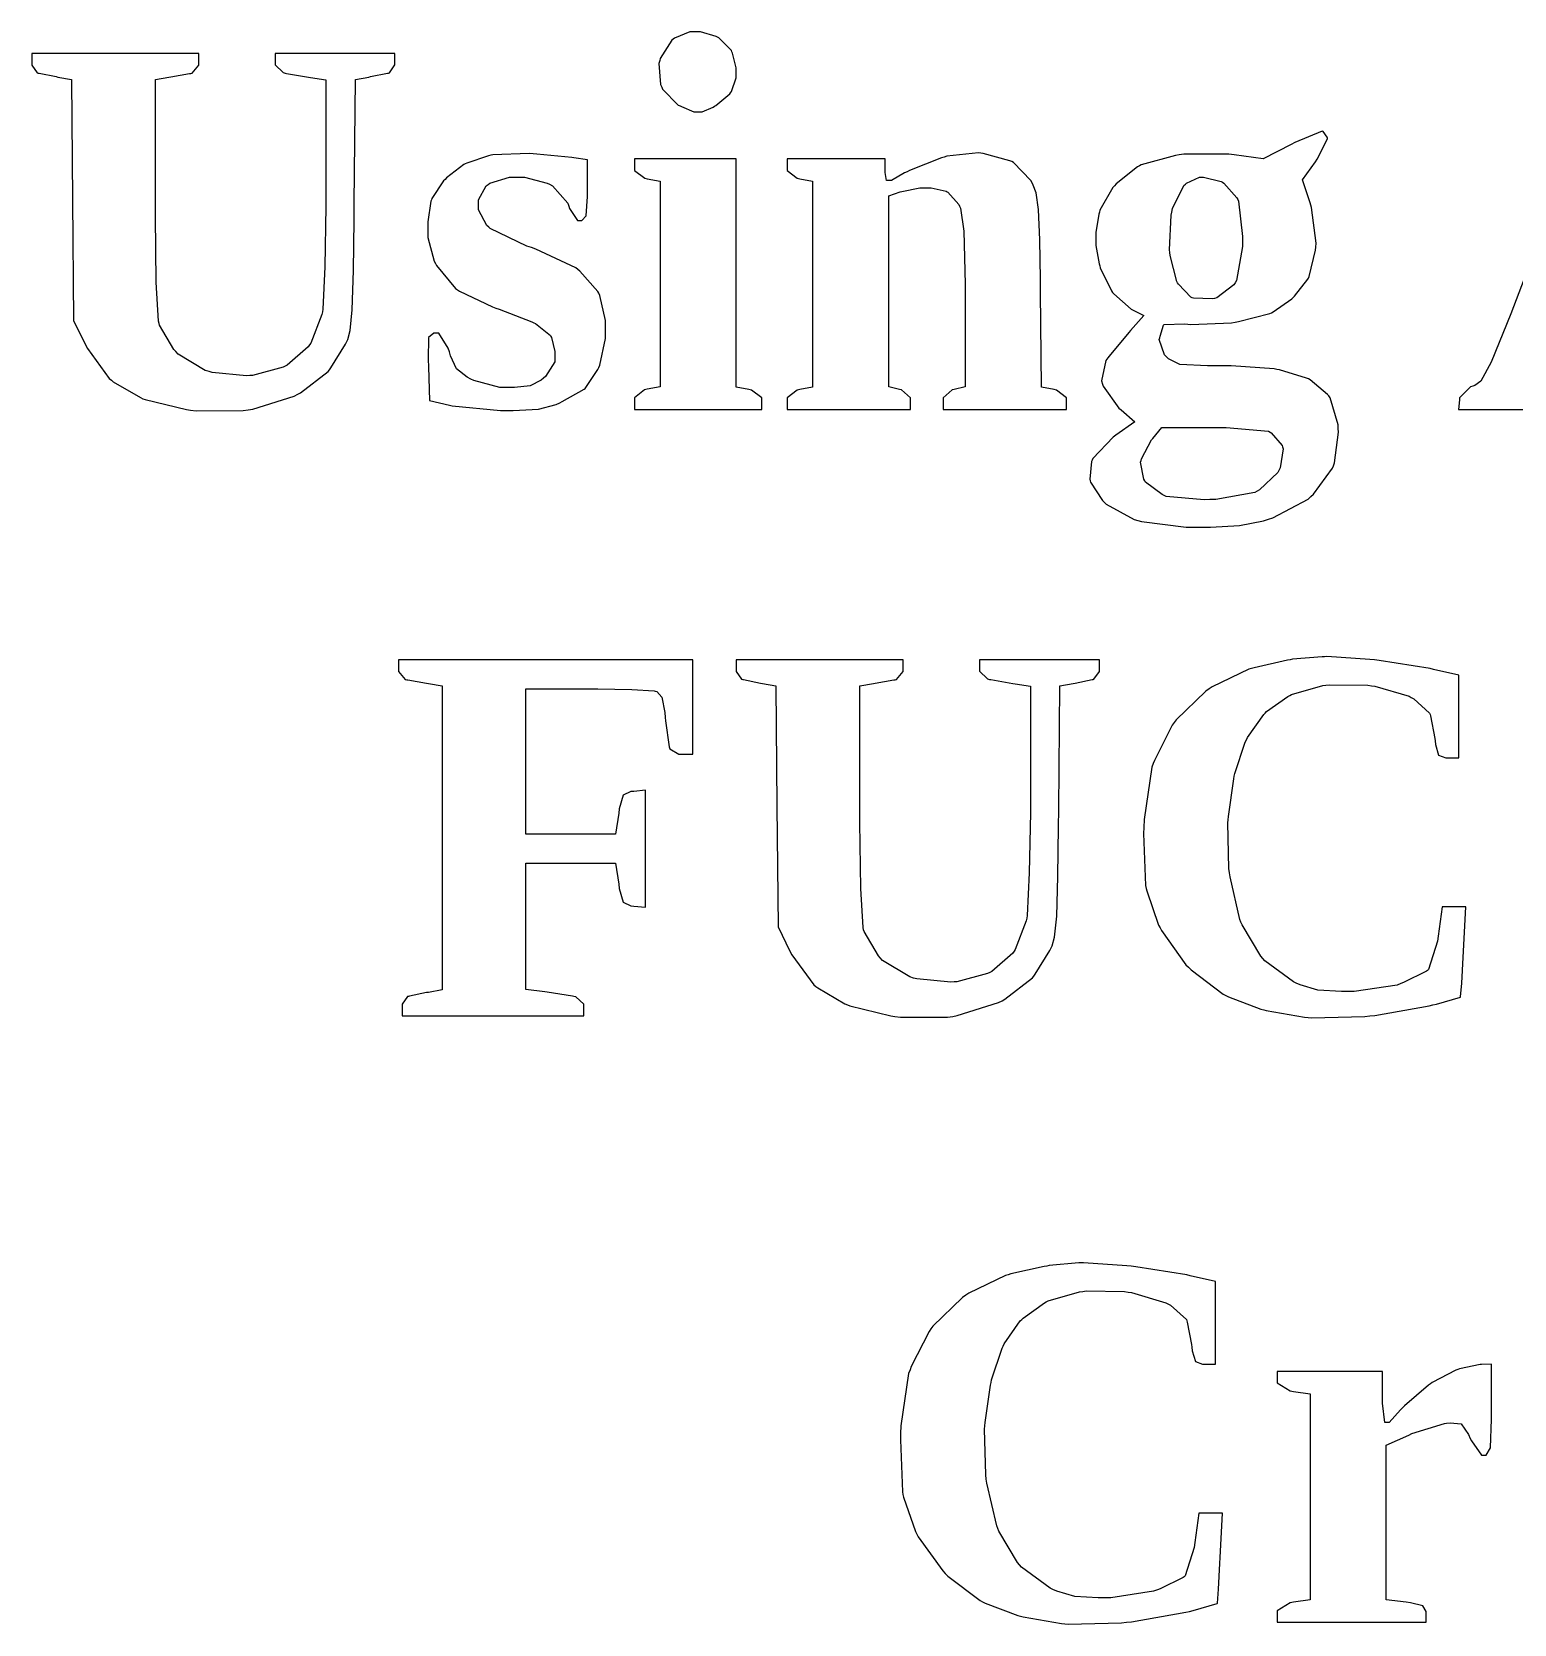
# Model space of a CAD drawing. Extents: x 6.5 to 44.6, y 4.4 to 46.4.
# Drawn here: x 6.48 to 23.76, y 27.83 to 46.4 of the extents above; entities that cross this region are included whole.
import ezdxf

# ---------------------------------------------------------------- set-up
doc = ezdxf.new("R2010")
doc.units = 0
doc.layers.get('0').update_dxf_attribs({"linetype": 'CONTINUOUS'})

msp = doc.modelspace()

# ---------------------------------------------------------------- linework, layer by layer
at = {"color": 0}
for p, q in [((13.9388, 46.2993), (13.8024, 46.0858)), ((13.9554, 46.3102), (13.9388, 46.2993)), ((13.9706, 46.3229), (13.9554, 46.3102)), ((14.147, 46.3973), (13.9706, 46.3229)), ((14.2117, 46.3973), (14.147, 46.3973)), ((14.2723, 46.3973), (14.2117, 46.3973)), ((14.4556, 46.3448), (14.2723, 46.3973)), ((14.4721, 46.3367), (14.4556, 46.3448)), ((14.4873, 46.3282), (14.4721, 46.3367)), ((14.632, 46.1793), (14.4873, 46.3282)), ((7.45105, 46.1437), (6.47679, 46.1437)), ((6.47679, 46.1437), (6.47679, 46.0403)), ((8.42395, 46.1437), (7.45105, 46.1437)), ((8.42395, 46.0375), (8.42395, 46.1437)), ((10.0114, 46.1437), (9.31277, 46.1437)), ((9.31277, 46.1437), (9.31277, 46.0417)), ((10.7101, 46.1437), (10.0114, 46.1437)), ((10.7101, 46.0403), (10.7101, 46.1437)), ((13.7969, 46.0622), (13.7859, 46.0294)), ((13.8024, 46.0858), (13.7969, 46.0622)), ((14.6389, 46.1641), (14.632, 46.1793)), ((14.6458, 46.149), (14.6389, 46.1641)), ((14.6899, 45.9782), (14.6458, 46.149)), ((6.47679, 46.0403), (6.47679, 46.01)), ((6.47679, 46.01), (6.53881, 45.9204)), ((6.53881, 45.9204), (6.55119, 45.9161)), ((6.55119, 45.9161), (6.56086, 45.9147)), ((6.56086, 45.9147), (6.75929, 45.8749)), ((6.75929, 45.8749), (6.78134, 45.8706)), ((6.78134, 45.8706), (6.93843, 45.8431)), ((7.91683, 45.8431), (8.0753, 45.8682)), ((8.0753, 45.8682), (8.09734, 45.872)), ((8.09734, 45.872), (8.31508, 45.9109)), ((8.31508, 45.9109), (8.32887, 45.9123)), ((8.32887, 45.9123), (8.34542, 45.9161)), ((8.34542, 45.9161), (8.42395, 46.0072)), ((8.42395, 46.0072), (8.42395, 46.0375)), ((9.31277, 46.0417), (9.31277, 46.0114)), ((9.31277, 46.0114), (9.4065, 45.9218)), ((9.4065, 45.9218), (9.42993, 45.9161)), ((9.42993, 45.9161), (9.44506, 45.9133)), ((9.44506, 45.9133), (9.70139, 45.8706)), ((9.70139, 45.8706), (9.72619, 45.8668)), ((9.72619, 45.8668), (9.90533, 45.8392)), ((10.2485, 45.8431), (10.4056, 45.8706)), ((10.4056, 45.8706), (10.4262, 45.8749)), ((10.4262, 45.8749), (10.6247, 45.9147)), ((10.6247, 45.9147), (10.6357, 45.9161)), ((10.6357, 45.9161), (10.6467, 45.9204)), ((10.6467, 45.9204), (10.7101, 46.0114)), ((10.7101, 46.0114), (10.7101, 46.0403)), ((13.7859, 46.0294), (13.8066, 45.7839)), ((14.632, 45.6999), (14.6899, 45.8625)), ((14.6899, 45.9161), (14.6899, 45.9782)), ((14.6899, 45.8625), (14.6899, 45.9161)), ((6.93843, 45.8431), (6.95082, 44.4377)), ((7.91683, 44.5012), (7.91683, 45.8431)), ((9.90533, 45.8392), (9.90533, 44.6003)), ((10.2361, 44.395), (10.2485, 45.8431)), ((13.8066, 45.7839), (13.8217, 45.7521)), ((13.8217, 45.7521), (13.8314, 45.7302)), ((13.8314, 45.7302), (14.0133, 45.5443)), ((14.4529, 45.5387), (14.6141, 45.6738)), ((14.6141, 45.6738), (14.6237, 45.6861)), ((14.6237, 45.6861), (14.632, 45.6999)), ((14.0133, 45.5443), (14.034, 45.533)), ((14.034, 45.533), (14.0518, 45.5249)), ((14.0518, 45.5249), (14.1952, 45.4656)), ((14.2916, 45.4656), (14.4184, 45.5207)), ((14.4184, 45.5207), (14.4363, 45.5291)), ((14.4363, 45.5291), (14.4529, 45.5387)), ((14.1952, 45.4656), (14.2434, 45.4656)), ((14.2434, 45.4656), (14.2916, 45.4656)), ((21.5194, 45.2395), (21.2025, 45.1058)), ((21.4629, 44.9118), (21.5828, 45.1513)), ((21.5263, 45.2367), (21.5194, 45.2395)), ((21.5319, 45.2356), (21.5263, 45.2367)), ((21.5787, 45.1693), (21.5319, 45.2356)), ((21.5815, 45.1598), (21.5787, 45.1693)), ((21.5828, 45.1513), (21.5815, 45.1598)), ((11.8015, 44.9531), (11.5466, 44.8677)), ((11.8263, 44.9584), (11.8015, 44.9531)), ((11.8497, 44.964), (11.8263, 44.9584)), ((12.2756, 44.9778), (11.8497, 44.964)), ((12.3197, 44.9749), (12.2756, 44.9778)), ((12.3624, 44.9721), (12.3197, 44.9749)), ((12.773, 44.9322), (12.3624, 44.9721)), ((12.7951, 44.928), (12.773, 44.9322)), ((17.1138, 44.9365), (17.0822, 44.928)), ((17.1442, 44.946), (17.1138, 44.9365)), ((17.5135, 44.9848), (17.1442, 44.946)), ((17.5424, 44.982), (17.5135, 44.9848)), ((17.57, 44.9792), (17.5424, 44.982)), ((17.88, 44.8952), (17.57, 44.9792)), ((19.8107, 44.9573), (19.411, 44.8455)), ((19.852, 44.9626), (19.8107, 44.9573)), ((19.9058, 44.9711), (19.852, 44.9626)), ((20.4322, 44.9711), (19.9058, 44.9711)), ((20.4942, 44.9626), (20.4322, 44.9711)), ((20.8318, 44.9157), (20.4942, 44.9626)), ((21.1584, 45.0825), (20.8318, 44.9157)), ((21.2025, 45.1058), (21.1584, 45.0825)), ((11.5121, 44.8497), (11.3096, 44.6938)), ((11.53, 44.8578), (11.5121, 44.8497)), ((11.5466, 44.8677), (11.53, 44.8578)), ((12.9536, 44.9033), (12.7951, 44.928)), ((12.9536, 44.5491), (12.9536, 44.9033)), ((14.0973, 44.9157), (13.5048, 44.9157)), ((13.5048, 44.9157), (13.5048, 44.8137)), ((13.5048, 44.8137), (13.5048, 44.782)), ((13.5048, 44.782), (13.6219, 44.6899)), ((14.6899, 44.9157), (14.0973, 44.9157)), ((14.6899, 43.5846), (14.6899, 44.9157)), ((15.8543, 44.9157), (15.2824, 44.9157)), ((15.2824, 44.9157), (15.2824, 44.8137)), ((15.2824, 44.8137), (15.2824, 44.782)), ((15.2824, 44.782), (15.3996, 44.6899)), ((16.4248, 44.9157), (15.8543, 44.9157)), ((16.4248, 44.789), (16.4248, 44.9157)), ((16.4248, 44.7573), (16.4248, 44.789)), ((16.4414, 44.6624), (16.4248, 44.7573)), ((16.6522, 44.753), (16.4992, 44.6624)), ((16.6812, 44.7668), (16.6522, 44.753)), ((16.7101, 44.782), (16.6812, 44.7668)), ((17.0822, 44.928), (16.7101, 44.782)), ((17.9007, 44.8839), (17.88, 44.8952)), ((17.9214, 44.873), (17.9007, 44.8839)), ((18.124, 44.6634), (17.9214, 44.873)), ((19.3683, 44.8222), (19.1189, 44.6236)), ((19.3904, 44.8331), (19.3683, 44.8222)), ((19.411, 44.8455), (19.3904, 44.8331)), ((21.2893, 44.6705), (21.4423, 44.8814)), ((21.4423, 44.8814), (21.4629, 44.9118)), ((9.90533, 44.6003), (9.90533, 44.366)), ((11.2779, 44.6596), (11.1414, 44.4542)), ((11.2944, 44.6761), (11.2779, 44.6596)), ((11.3096, 44.6938), (11.2944, 44.6761)), ((11.6844, 44.4391), (11.7753, 44.6017)), ((11.7753, 44.6017), (11.796, 44.6169)), ((11.796, 44.6169), (11.8153, 44.6334)), ((11.8153, 44.6334), (12.0454, 44.7036)), ((12.0454, 44.7036), (12.1226, 44.7036)), ((12.1226, 44.7036), (12.2191, 44.7036)), ((12.2191, 44.7036), (12.485, 44.632)), ((12.485, 44.632), (12.5112, 44.6193)), ((12.5112, 44.6193), (12.5457, 44.6031)), ((12.5457, 44.6031), (12.7276, 44.4003)), ((13.6219, 44.6899), (13.6522, 44.6842)), ((13.6522, 44.6842), (13.8011, 44.6581)), ((13.8011, 44.6581), (13.8011, 43.458)), ((15.3996, 44.6899), (15.4299, 44.6842)), ((15.4299, 44.6842), (15.5787, 44.6581)), ((15.5787, 44.6581), (15.5787, 43.4552)), ((16.4483, 44.6624), (16.4414, 44.6624)), ((16.4992, 44.6624), (16.4483, 44.6624)), ((16.6192, 44.5368), (16.8286, 44.5766)), ((16.8286, 44.5766), (16.8989, 44.5766)), ((16.8989, 44.5766), (16.9609, 44.5766)), ((16.9609, 44.5766), (17.1359, 44.5396)), ((18.1378, 44.6387), (18.124, 44.6634)), ((18.1515, 44.6112), (18.1378, 44.6387)), ((18.1846, 44.5188), (18.1515, 44.6112)), ((19.0817, 44.5823), (18.9301, 44.3163)), ((19.101, 44.6031), (19.0817, 44.5823)), ((19.1189, 44.6236), (19.101, 44.6031)), ((19.7762, 44.3357), (19.9071, 44.6056)), ((19.9071, 44.6056), (19.9264, 44.6193)), ((19.9264, 44.6193), (19.9402, 44.632)), ((19.9402, 44.632), (20.089, 44.7036)), ((20.089, 44.7036), (20.1386, 44.7036)), ((20.1386, 44.7036), (20.1386, 44.7036)), ((20.1386, 44.7036), (20.3412, 44.6511)), ((20.3412, 44.6511), (20.3577, 44.643)), ((20.3577, 44.643), (20.3729, 44.6345)), ((20.3729, 44.6345), (20.5273, 44.4609)), ((21.3803, 44.4017), (21.2893, 44.6705)), ((6.95082, 44.4377), (6.96323, 43.0318)), ((7.91683, 44.2461), (7.91683, 44.5012)), ((10.2347, 44.2006), (10.2361, 44.395)), ((11.129, 44.4225), (11.0918, 44.1826)), ((11.1359, 44.4377), (11.129, 44.4225)), ((11.1414, 44.4542), (11.1359, 44.4377)), ((11.6844, 44.3798), (11.6844, 44.4391)), ((11.6844, 44.3205), (11.6844, 44.3798)), ((12.7276, 44.4003), (12.7386, 44.366)), ((12.9398, 44.2528), (12.9536, 44.4761)), ((12.9536, 44.4761), (12.9536, 44.5491)), ((16.4676, 44.4846), (16.6012, 44.5301)), ((16.4676, 43.3709), (16.4676, 44.4846)), ((16.6012, 44.5301), (16.6192, 44.5368)), ((17.1359, 44.5396), (17.1469, 44.5326)), ((17.1469, 44.5326), (17.1579, 44.5273)), ((17.1579, 44.5273), (17.2834, 44.384)), ((17.2834, 44.384), (17.293, 44.366)), ((18.2122, 44.3272), (18.1846, 44.5188)), ((20.5273, 44.4609), (20.5355, 44.4419)), ((20.5355, 44.4419), (20.5438, 44.4211)), ((20.5438, 44.4211), (20.5934, 44.0104)), ((21.3968, 44.3509), (21.3803, 44.4017)), ((7.92787, 43.4799), (7.91683, 44.2461)), ((9.90533, 44.366), (9.89295, 43.6591)), ((10.2264, 43.6164), (10.2347, 44.2006)), ((11.7822, 44.1385), (11.6844, 44.3205)), ((12.7386, 44.366), (12.7468, 44.3357)), ((12.7468, 44.3357), (12.8392, 44.1964)), ((12.8392, 44.1964), (12.8709, 44.1964)), ((12.8709, 44.1964), (12.8874, 44.1964)), ((12.8874, 44.1964), (12.9398, 44.2528)), ((17.293, 44.366), (17.3054, 44.341)), ((17.3054, 44.341), (17.3426, 44.0725)), ((18.2273, 43.972), (18.2122, 44.3272)), ((18.9177, 44.2708), (18.8805, 44.0559)), ((18.9246, 44.293), (18.9177, 44.2708)), ((18.9301, 44.3163), (18.9246, 44.293)), ((19.7404, 43.8559), (19.7611, 44.2599)), ((19.7611, 44.2599), (19.768, 44.293)), ((19.768, 44.293), (19.7762, 44.3357)), ((21.4505, 43.9346), (21.3968, 44.3509)), ((11.0918, 44.1826), (11.0918, 44.1015)), ((11.0918, 44.1015), (11.0918, 44.0009)), ((11.8043, 44.118), (11.7822, 44.1385)), ((11.8208, 44.1029), (11.8043, 44.118)), ((12.2466, 43.899), (11.8208, 44.1029)), ((17.3426, 44.0725), (17.3564, 43.4566)), ((18.8805, 44.0559), (18.8805, 43.9843)), ((20.5934, 44.0104), (20.5934, 43.9593)), ((11.0918, 44.0009), (11.1676, 43.725)), ((12.3004, 43.881), (12.2466, 43.899)), ((12.3513, 43.8644), (12.3004, 43.881)), ((12.8185, 43.6439), (12.3513, 43.8644)), ((18.2356, 43.5144), (18.2273, 43.972)), ((18.8805, 43.9843), (18.8805, 43.9057)), ((18.8805, 43.9057), (18.9205, 43.6908)), ((19.7445, 43.8231), (19.7404, 43.8559)), ((19.7473, 43.7914), (19.7445, 43.8231)), ((20.592, 43.8947), (20.5218, 43.4993)), ((20.5934, 43.9593), (20.592, 43.8947)), ((21.3692, 43.5434), (21.4423, 43.8535)), ((21.4423, 43.8535), (21.4464, 43.8863)), ((21.4464, 43.8863), (21.4505, 43.9346)), ((24.0302, 43.9251), (23.7188, 43.1105)), ((9.89295, 43.6591), (9.86952, 43.1655)), ((11.1676, 43.725), (11.1828, 43.6961)), ((11.1828, 43.6961), (11.1952, 43.6714)), ((11.1952, 43.6714), (11.4157, 43.4054)), ((12.8419, 43.6259), (12.8185, 43.6439)), ((18.9205, 43.6908), (18.9273, 43.6672)), ((18.9273, 43.6672), (18.9329, 43.6439)), ((18.9329, 43.6439), (19.0624, 43.3793)), ((19.8258, 43.488), (19.7473, 43.7914)), ((7.95405, 43.0223), (7.92787, 43.4799)), ((10.2126, 43.1574), (10.2264, 43.6164)), ((12.864, 43.6079), (12.8419, 43.6259)), ((13.0762, 43.3698), (12.864, 43.6079)), ((13.8011, 43.458), (13.8011, 42.2575)), ((14.6899, 42.2533), (14.6899, 43.5846)), ((15.5787, 43.4552), (15.5787, 42.2533)), ((17.3564, 43.4566), (17.3564, 43.2499)), ((18.237, 43.3613), (18.2356, 43.5144)), ((19.8355, 43.4703), (19.8258, 43.488)), ((19.8438, 43.4538), (19.8355, 43.4703)), ((19.9898, 43.3049), (19.8438, 43.4538)), ((20.4914, 43.4467), (20.293, 43.2964)), ((20.5066, 43.4717), (20.4914, 43.4467)), ((20.5218, 43.4993), (20.5066, 43.4717)), ((21.1983, 43.3172), (21.3527, 43.5116)), ((21.3527, 43.5116), (21.361, 43.5268)), ((21.361, 43.5268), (21.3692, 43.5434)), ((11.4157, 43.4054), (11.4391, 43.3888)), ((11.4391, 43.3888), (11.4612, 43.3723)), ((11.4612, 43.3723), (11.847, 43.1892)), ((13.0872, 43.349), (13.0762, 43.3698)), ((13.0996, 43.3243), (13.0872, 43.349)), ((13.1658, 43.0318), (13.0996, 43.3243)), ((16.4676, 42.2575), (16.4676, 43.3709)), ((18.2494, 42.2533), (18.237, 43.3613)), ((19.0624, 43.3793), (19.0776, 43.3599)), ((19.0776, 43.3599), (19.0913, 43.3419)), ((19.0913, 43.3419), (19.2925, 43.1655)), ((20.005, 43.2978), (19.9898, 43.3049)), ((20.0215, 43.2911), (20.005, 43.2978)), ((20.2379, 43.2841), (20.0215, 43.2911)), ((20.2654, 43.2897), (20.2379, 43.2841)), ((20.293, 43.2964), (20.2654, 43.2897)), ((20.9476, 43.1327), (21.1653, 43.2855)), ((21.1653, 43.2855), (21.1818, 43.3006)), ((21.1818, 43.3006), (21.1983, 43.3172)), ((9.85711, 43.1024), (9.72894, 42.7687)), ((9.86398, 43.1341), (9.85711, 43.1024)), ((9.86952, 43.1655), (9.86398, 43.1341)), ((10.1865, 42.9137), (10.2126, 43.1574)), ((11.847, 43.1892), (11.887, 43.1754)), ((11.887, 43.1754), (11.9255, 43.1631)), ((11.9255, 43.1631), (12.3059, 43.0156)), ((17.3564, 43.2499), (17.3564, 42.2575)), ((19.44, 43.0911), (19.287, 42.9137)), ((19.2925, 43.1655), (19.3105, 43.156)), ((19.3105, 43.156), (19.44, 43.0911)), ((20.5466, 43.0181), (20.9117, 43.1147)), ((20.9117, 43.1147), (20.9296, 43.1228)), ((20.9296, 43.1228), (20.9476, 43.1327)), ((23.7188, 43.1105), (23.4914, 42.5457)), ((6.96323, 43.0318), (7.10378, 42.7482)), ((7.96092, 42.9976), (7.95405, 43.0223)), ((7.96643, 42.9754), (7.96092, 42.9976)), ((8.13319, 42.6932), (7.96643, 42.9754)), ((10.1589, 42.8103), (10.1865, 42.9137)), ((12.3059, 43.0156), (12.3279, 43.0043)), ((12.3279, 43.0043), (12.3486, 42.9948)), ((12.3486, 42.9948), (12.5222, 42.8554)), ((13.1658, 42.926), (13.1658, 43.0318)), ((13.1658, 42.8226), (13.1658, 42.926)), ((19.265, 42.89), (19.0376, 42.6145)), ((19.287, 42.9137), (19.265, 42.89)), ((19.6301, 42.8473), (19.6715, 42.9768)), ((19.6715, 42.9768), (19.6742, 42.981)), ((19.6742, 42.981), (19.677, 42.9867)), ((19.677, 42.9867), (19.9168, 42.9934)), ((19.9168, 42.9934), (19.954, 42.9891)), ((19.954, 42.9891), (19.9898, 42.9867)), ((19.9898, 42.9867), (20.4652, 43.0057)), ((20.4652, 43.0057), (20.5066, 43.0114)), ((20.5066, 43.0114), (20.5466, 43.0181)), ((7.10378, 42.7482), (7.12445, 42.7055)), ((7.12445, 42.7055), (7.37941, 42.3566)), ((9.70001, 42.7246), (9.45473, 42.5111)), ((9.71518, 42.7468), (9.70001, 42.7246)), ((9.72894, 42.7687), (9.71518, 42.7468)), ((9.96322, 42.478), (10.1341, 42.7549)), ((10.1341, 42.7549), (10.1451, 42.7785)), ((10.1451, 42.7785), (10.1589, 42.8103)), ((11.1015, 42.8322), (11.0973, 42.5771)), ((11.1635, 42.8833), (11.1015, 42.8322)), ((11.1841, 42.8833), (11.1635, 42.8833)), ((11.22, 42.8833), (11.1841, 42.8833)), ((11.3316, 42.7108), (11.22, 42.8833)), ((11.3454, 42.6653), (11.3316, 42.7108)), ((12.5222, 42.8554), (12.5291, 42.8431)), ((12.5291, 42.8431), (12.5347, 42.8322)), ((12.5347, 42.8322), (12.5732, 42.6695)), ((13.0996, 42.5097), (13.1658, 42.8226)), ((19.6219, 42.8089), (19.6274, 42.8308)), ((19.6839, 42.6297), (19.6219, 42.8089)), ((19.6274, 42.8308), (19.6301, 42.8473)), ((8.15523, 42.6695), (8.13319, 42.6932)), ((8.18279, 42.6392), (8.15523, 42.6695)), ((8.49835, 42.4476), (8.18279, 42.6392)), ((11.0973, 42.5771), (11.1001, 42.4917)), ((11.3592, 42.6187), (11.3454, 42.6653)), ((11.4294, 42.4684), (11.3592, 42.6187)), ((12.5732, 42.551), (12.4657, 42.3803)), ((12.5732, 42.6695), (12.5732, 42.6145)), ((12.5732, 42.6145), (12.5732, 42.551)), ((18.9963, 42.5633), (18.948, 42.3291)), ((19.0224, 42.5951), (18.9963, 42.5633)), ((19.0376, 42.6145), (19.0224, 42.5951)), ((19.7046, 42.6089), (19.6839, 42.6297)), ((19.728, 42.5842), (19.7046, 42.6089)), ((19.8617, 42.5192), (19.728, 42.5842)), ((20.1827, 42.5027), (19.8617, 42.5192)), ((23.4914, 42.5457), (23.3702, 42.3238)), ((7.37941, 42.3566), (7.40421, 42.3362)), ((7.40421, 42.3362), (7.42625, 42.3182)), ((8.54244, 42.4353), (8.49835, 42.4476)), ((8.57966, 42.4244), (8.54244, 42.4353)), ((8.97791, 42.3855), (8.57966, 42.4244)), ((9.01651, 42.3884), (8.97791, 42.3855)), ((9.04956, 42.3912), (9.01651, 42.3884)), ((9.4065, 42.4864), (9.04956, 42.3912)), ((9.4313, 42.4988), (9.4065, 42.4864)), ((9.45473, 42.5111), (9.4313, 42.4988)), ((9.60907, 42.1887), (9.93013, 42.4353)), ((9.93013, 42.4353), (9.94668, 42.4561)), ((9.94668, 42.4561), (9.96322, 42.478)), ((11.1001, 42.4917), (11.1125, 42.1005)), ((11.5535, 42.3704), (11.4294, 42.4684)), ((11.5948, 42.3485), (11.5535, 42.3704)), ((11.6292, 42.3305), (11.5948, 42.3485)), ((12.4134, 42.3362), (12.2852, 42.2698)), ((12.4423, 42.358), (12.4134, 42.3362)), ((12.4657, 42.3803), (12.4423, 42.358)), ((12.937, 42.2508), (13.0762, 42.4586)), ((13.0762, 42.4586), (13.0872, 42.4822)), ((13.0872, 42.4822), (13.0996, 42.5097)), ((20.2902, 42.5027), (20.1827, 42.5027)), ((20.4584, 42.5027), (20.2902, 42.5027)), ((20.9627, 42.467), (20.4584, 42.5027)), ((20.993, 42.46), (20.9627, 42.467)), ((21.0234, 42.4547), (20.993, 42.46)), ((21.3389, 42.3594), (21.0234, 42.4547)), ((21.3596, 42.3499), (21.3389, 42.3594)), ((21.3789, 42.3414), (21.3596, 42.3499)), ((21.5842, 42.1693), (21.3789, 42.3414)), ((7.42625, 42.3182), (7.74319, 42.1323)), ((9.05235, 41.9971), (9.53463, 42.1499)), ((9.53463, 42.1499), (9.57598, 42.1707)), ((9.57598, 42.1707), (9.60907, 42.1887)), ((11.9324, 42.2494), (11.6292, 42.3305)), ((12.0454, 42.2494), (11.9324, 42.2494)), ((12.1047, 42.2494), (12.0454, 42.2494)), ((12.2852, 42.2698), (12.1047, 42.2494)), ((12.6614, 42.0867), (12.915, 42.23)), ((12.915, 42.23), (12.926, 42.2395)), ((12.926, 42.2395), (12.937, 42.2508)), ((13.6205, 42.2243), (13.5048, 42.1294)), ((13.6522, 42.23), (13.6205, 42.2243)), ((13.8011, 42.2575), (13.6522, 42.23)), ((14.8373, 42.2257), (14.6899, 42.2533)), ((14.8663, 42.2204), (14.8373, 42.2257)), ((14.9862, 42.1294), (14.8663, 42.2204)), ((15.3996, 42.2204), (15.2824, 42.128)), ((15.4299, 42.2257), (15.3996, 42.2204)), ((15.5787, 42.2533), (15.4299, 42.2257)), ((16.5943, 42.2271), (16.4676, 42.2575)), ((16.6178, 42.2219), (16.5943, 42.2271)), ((16.7211, 42.1294), (16.6178, 42.2219)), ((17.2048, 42.2219), (17.1028, 42.128)), ((17.2296, 42.2271), (17.2048, 42.2219)), ((17.3564, 42.2575), (17.2296, 42.2271)), ((18.3954, 42.2257), (18.2494, 42.2533)), ((18.4244, 42.2204), (18.3954, 42.2257)), ((18.5415, 42.1294), (18.4244, 42.2204)), ((18.948, 42.3291), (18.9604, 42.2906)), ((18.9604, 42.2906), (18.9673, 42.266)), ((18.9673, 42.266), (19.1492, 42.0109)), ((21.598, 42.1513), (21.5842, 42.1693)), ((21.6131, 42.1294), (21.598, 42.1513)), ((23.2503, 42.2575), (23.1235, 42.128)), ((23.2765, 42.266), (23.2503, 42.2575)), ((23.3013, 42.2741), (23.2765, 42.266)), ((23.3702, 42.3238), (23.3013, 42.2741)), ((7.74319, 42.1323), (7.77215, 42.1199)), ((7.77215, 42.1199), (7.7997, 42.1086)), ((7.7997, 42.1086), (8.27927, 41.9929)), ((8.27927, 41.9929), (8.3275, 41.9862)), ((8.3275, 41.9862), (8.39089, 41.9777)), ((8.39089, 41.9777), (8.93932, 41.9806)), ((8.93932, 41.9806), (8.99996, 41.9887)), ((8.99996, 41.9887), (9.05235, 41.9971)), ((11.1125, 42.1005), (11.3454, 42.0441)), ((11.3454, 42.0441), (11.3771, 42.037)), ((11.3771, 42.037), (11.9421, 41.9834)), ((11.9421, 41.9834), (12.0013, 41.982)), ((12.0013, 41.982), (12.0895, 41.982)), ((12.0895, 41.982), (12.3844, 41.9971)), ((12.3844, 41.9971), (12.5898, 42.0536)), ((12.5898, 42.0536), (12.6339, 42.073)), ((12.6339, 42.073), (12.6614, 42.0867)), ((13.5048, 42.1294), (13.5048, 42.0977)), ((13.5048, 42.0977), (13.5048, 41.9943)), ((13.5048, 41.9943), (14.2448, 41.9943)), ((14.2448, 41.9943), (14.9862, 41.9943)), ((14.9862, 42.0963), (14.9862, 42.1294)), ((14.9862, 41.9943), (14.9862, 42.0963)), ((15.2824, 42.128), (15.2824, 42.0963)), ((15.2824, 42.0963), (15.2824, 41.9943)), ((15.2824, 41.9943), (16.0018, 41.9943)), ((16.0018, 41.9943), (16.7211, 41.9943)), ((16.7211, 42.0963), (16.7211, 42.1294)), ((16.7211, 41.9943), (16.7211, 42.0963)), ((17.1028, 42.128), (17.1028, 42.0963)), ((17.1028, 42.0963), (17.1028, 41.9943)), ((17.1028, 41.9943), (17.8222, 41.9943)), ((17.8222, 41.9943), (18.5415, 41.9943)), ((18.5415, 42.0963), (18.5415, 42.1294)), ((18.5415, 41.9943), (18.5415, 42.0963)), ((19.1492, 42.0109), (19.1754, 41.9887)), ((19.1754, 41.9887), (19.338, 41.8511)), ((21.7055, 41.8137), (21.6131, 42.1294)), ((23.1221, 42.1072), (23.1097, 41.9943)), ((23.1097, 41.9943), (23.7257, 41.9943)), ((23.1235, 42.128), (23.1221, 42.1072)), ((23.7257, 41.9943), (24.3417, 41.9943)), ((19.338, 41.8511), (19.1161, 41.6927)), ((19.5447, 41.6553), (19.6508, 41.7834)), ((19.6508, 41.7834), (20.2296, 41.7834)), ((20.2296, 41.7834), (20.4005, 41.7834)), ((20.4005, 41.7834), (20.8952, 41.7393)), ((21.7083, 41.7724), (21.7055, 41.8137)), ((19.0845, 41.6705), (18.8474, 41.4225)), ((19.1161, 41.6927), (19.0845, 41.6705)), ((19.4138, 41.4182), (19.5296, 41.6387)), ((19.5296, 41.6387), (19.5447, 41.6553)), ((20.8952, 41.7393), (20.9131, 41.7297)), ((20.9131, 41.7297), (20.9269, 41.723)), ((20.9269, 41.723), (21.0537, 41.5756)), ((21.6655, 41.3702), (21.711, 41.7311)), ((21.711, 41.7311), (21.7083, 41.7724)), ((18.8406, 41.4045), (18.8323, 41.3865)), ((18.8474, 41.4225), (18.8406, 41.4045)), ((19.4097, 41.4002), (19.4138, 41.4182)), ((21.0661, 41.5353), (21.0316, 41.3149)), ((21.0537, 41.5756), (21.0592, 41.559)), ((21.0592, 41.559), (21.0661, 41.5353)), ((18.8323, 41.3865), (18.8116, 41.1798)), ((19.4042, 41.3784), (19.4097, 41.4002)), ((19.44, 41.1826), (19.4042, 41.3784)), ((21.0027, 41.2598), (20.7905, 41.0559)), ((21.0165, 41.2831), (21.0027, 41.2598)), ((21.0316, 41.3149), (21.0165, 41.2831)), ((21.4175, 41.0048), (21.6421, 41.3082)), ((21.6421, 41.3082), (21.6531, 41.3371)), ((21.6531, 41.3371), (21.6655, 41.3702)), ((18.8116, 41.1798), (18.8157, 41.1635)), ((18.8157, 41.1635), (18.8185, 41.1484)), ((18.8185, 41.1484), (18.9604, 40.9317)), ((19.4524, 41.1635), (19.44, 41.1826)), ((19.462, 41.1484), (19.4524, 41.1635)), ((19.6549, 41.0009), (19.462, 41.1484)), ((20.7643, 41.0422), (20.7339, 41.027)), ((20.7905, 41.0559), (20.7643, 41.0422)), ((18.9604, 40.9317), (18.9797, 40.9127)), ((18.9797, 40.9127), (19.0018, 40.8919)), ((19.0018, 40.8919), (19.3284, 40.7113)), ((19.677, 40.991), (19.6549, 41.0009)), ((19.7032, 40.9801), (19.677, 40.991)), ((20.1428, 40.9402), (19.7032, 40.9801)), ((20.2117, 40.943), (20.1428, 40.9402)), ((20.2806, 40.9455), (20.2117, 40.943)), ((20.7339, 41.027), (20.2806, 40.9455)), ((20.9462, 40.7321), (21.3555, 40.9497)), ((21.3555, 40.9497), (21.3885, 40.9787)), ((21.3885, 40.9787), (21.4175, 41.0048)), ((19.3284, 40.7113), (19.3697, 40.6989)), ((19.3697, 40.6989), (19.4138, 40.6866)), ((19.4138, 40.6866), (19.9347, 40.6231)), ((20.5562, 40.6425), (20.8359, 40.6975)), ((20.8359, 40.6975), (20.8952, 40.7155)), ((20.8952, 40.7155), (20.9462, 40.7321)), ((19.9347, 40.6231), (20.1083, 40.6231)), ((20.1083, 40.6231), (20.22, 40.6231)), ((20.22, 40.6231), (20.5562, 40.6425)), ((12.4671, 39.0744), (10.7528, 39.0744)), ((10.7528, 39.0744), (10.7528, 38.9682)), ((14.1814, 39.0744), (12.4671, 39.0744)), ((14.1814, 38.523), (14.1814, 39.0744)), ((15.6628, 39.0744), (14.6899, 39.0744)), ((14.6899, 39.0744), (14.6899, 38.9696)), ((16.6371, 39.0744), (15.6628, 39.0744)), ((16.6371, 38.9682), (16.6371, 39.0744)), ((18.2246, 39.0744), (17.5259, 39.0744)), ((17.5259, 39.0744), (17.5259, 38.9724)), ((18.9232, 39.0744), (18.2246, 39.0744)), ((18.9232, 38.9696), (18.9232, 39.0744)), ((21.1157, 39.0715), (20.7284, 38.9834)), ((21.146, 39.0758), (21.1157, 39.0715)), ((21.1749, 39.0811), (21.146, 39.0758)), ((21.5194, 39.1114), (21.1749, 39.0811)), ((21.547, 39.1114), (21.5194, 39.1114)), ((21.5732, 39.1128), (21.547, 39.1114)), ((22.0775, 39.0797), (21.5732, 39.1128)), ((22.1313, 39.0744), (22.0775, 39.0797)), ((22.185, 39.0687), (22.1313, 39.0744)), ((22.779, 38.9738), (22.185, 39.0687)), ((10.7528, 38.9682), (10.7528, 38.9378)), ((10.7528, 38.9378), (10.83, 38.8468)), ((10.83, 38.8468), (10.8479, 38.8426)), ((10.8479, 38.8426), (10.8603, 38.8401)), ((10.8603, 38.8401), (11.0794, 38.8027)), ((14.6899, 38.9696), (14.6899, 38.9393)), ((14.6899, 38.9393), (14.7519, 38.8511)), ((14.7519, 38.8511), (14.7643, 38.8468)), ((14.7643, 38.8468), (14.7739, 38.8454)), ((14.7739, 38.8454), (14.9724, 38.8041)), ((14.9724, 38.8041), (14.9944, 38.7999)), ((16.3105, 38.8027), (16.5282, 38.8401)), ((16.5282, 38.8401), (16.542, 38.8426)), ((16.542, 38.8426), (16.5585, 38.8468)), ((16.5585, 38.8468), (16.6371, 38.9378)), ((16.6371, 38.9378), (16.6371, 38.9682)), ((17.5259, 38.9724), (17.5259, 38.9421)), ((17.5259, 38.9421), (17.6196, 38.8525)), ((17.6196, 38.8525), (17.643, 38.8468)), ((17.643, 38.8468), (17.6582, 38.844)), ((17.6582, 38.844), (17.9145, 38.7999)), ((18.6187, 38.7999), (18.6393, 38.8041)), ((18.6393, 38.8041), (18.8378, 38.8454)), ((18.8378, 38.8454), (18.8488, 38.8468)), ((18.8488, 38.8468), (18.8598, 38.8511)), ((18.8598, 38.8511), (18.9232, 38.9407)), ((18.9232, 38.9407), (18.9232, 38.9696)), ((20.6637, 38.9654), (20.2379, 38.7586)), ((20.6968, 38.9738), (20.6637, 38.9654)), ((20.7284, 38.9834), (20.6968, 38.9738)), ((22.8203, 38.964), (22.779, 38.9738)), ((23.1138, 38.8966), (22.8203, 38.964)), ((23.1138, 38.4129), (23.1138, 38.8966)), ((11.0794, 38.8027), (11.1015, 38.7985)), ((11.1015, 38.7985), (11.2613, 38.7724)), ((11.2613, 38.7724), (11.2613, 36.999)), ((12.2342, 37.8876), (12.2342, 38.7354)), ((12.2342, 38.7354), (12.9439, 38.7354)), ((12.9439, 38.7354), (13.0748, 38.7354)), ((13.0748, 38.7354), (13.4703, 38.7283)), ((13.4703, 38.7283), (13.7308, 38.7131)), ((13.7308, 38.7131), (13.7432, 38.7092)), ((13.7432, 38.7092), (13.7625, 38.705)), ((13.7625, 38.705), (13.8231, 38.6387)), ((13.8231, 38.6387), (13.8562, 38.4623)), ((14.9944, 38.7999), (15.1515, 38.7724)), ((15.1515, 38.7724), (15.1639, 37.3683)), ((16.1286, 38.7724), (16.2884, 38.7985)), ((16.1286, 37.4315), (16.1286, 38.7724)), ((16.2884, 38.7985), (16.3105, 38.8027)), ((17.9145, 38.7999), (17.9393, 38.796)), ((17.9393, 38.796), (18.1185, 38.7685)), ((18.1185, 38.7685), (18.1185, 37.531)), ((18.4492, 37.3257), (18.4616, 38.7724)), ((18.4616, 38.7724), (18.6187, 38.7999)), ((20.1648, 38.7103), (19.8176, 38.3769)), ((20.2034, 38.7354), (20.1648, 38.7103)), ((20.2379, 38.7586), (20.2034, 38.7354)), ((20.8704, 38.4708), (21.1184, 38.6472)), ((21.1184, 38.6472), (21.1419, 38.6581)), ((21.1419, 38.6581), (21.1639, 38.6704)), ((21.1639, 38.6704), (21.5277, 38.7752)), ((21.5277, 38.7752), (21.5649, 38.7795)), ((21.5649, 38.7795), (21.6049, 38.7847)), ((21.6049, 38.7847), (22.0527, 38.7795)), ((22.0527, 38.7795), (22.0955, 38.7724)), ((22.0955, 38.7724), (22.1327, 38.7671)), ((22.1327, 38.7671), (22.5337, 38.65)), ((22.5337, 38.65), (22.5599, 38.6362)), ((22.5599, 38.6362), (22.5888, 38.6221)), ((22.5888, 38.6221), (22.7735, 38.4528)), ((13.8562, 38.4623), (13.8617, 38.403)), ((14.1814, 37.9734), (14.1814, 38.523)), ((20.6499, 38.1702), (20.8387, 38.4376)), ((20.8387, 38.4376), (20.8552, 38.4542)), ((20.8552, 38.4542), (20.8704, 38.4708)), ((22.7735, 38.4528), (22.779, 38.4362)), ((22.779, 38.4362), (22.7831, 38.4224)), ((13.8617, 38.403), (13.8644, 38.3646)), ((13.8644, 38.3646), (13.9072, 38.0587)), ((19.7735, 38.3134), (19.564, 37.9028)), ((19.7955, 38.3438), (19.7735, 38.3134)), ((19.8176, 38.3769), (19.7955, 38.3438)), ((22.7831, 38.4224), (22.8327, 38.1593)), ((23.1138, 37.9307), (23.1138, 38.4129)), ((20.5011, 37.7515), (20.6237, 38.1166)), ((20.6237, 38.1166), (20.6375, 38.1427)), ((20.6375, 38.1427), (20.6499, 38.1702)), ((22.8327, 38.1593), (22.8369, 38.1317)), ((22.8369, 38.1317), (22.8424, 38.0891)), ((22.8424, 38.0891), (22.8782, 37.9621)), ((12.2342, 37.0417), (12.2342, 37.8876)), ((13.9072, 38.0587), (13.9113, 38.0478)), ((13.9113, 38.0478), (13.914, 38.0365)), ((13.914, 38.0365), (14.0215, 37.9734)), ((14.0215, 37.9734), (14.0574, 37.9734)), ((14.0574, 37.9734), (14.1814, 37.9734)), ((19.564, 37.9028), (19.5516, 37.8672)), ((22.8782, 37.9621), (22.9609, 37.9307)), ((22.9609, 37.9307), (22.9884, 37.9307)), ((22.9884, 37.9307), (23.1138, 37.9307)), ((19.5351, 37.8217), (19.4441, 37.2124)), ((19.5516, 37.8672), (19.5351, 37.8217)), ((20.4887, 37.688), (20.4956, 37.7197)), ((20.4956, 37.7197), (20.5011, 37.7515)), ((13.4621, 37.5391), (13.3697, 37.4964)), ((13.4938, 37.5405), (13.4621, 37.5391)), ((13.6315, 37.5543), (13.4938, 37.5405)), ((13.6315, 36.8723), (13.6315, 37.5543)), ((18.1185, 37.531), (18.1185, 37.2967)), ((20.4266, 37.2498), (20.4887, 37.688)), ((13.3256, 37.3394), (13.3187, 37.2854)), ((13.3697, 37.4964), (13.3256, 37.3394)), ((15.1639, 37.3683), (15.1763, 35.9625)), ((16.1286, 37.1768), (16.1286, 37.4315)), ((18.4478, 37.1313), (18.4492, 37.3257)), ((13.3187, 37.2854), (13.2801, 37.0417)), ((16.141, 36.4105), (16.1286, 37.1768)), ((18.1185, 37.2967), (18.1047, 36.5898)), ((19.4441, 37.2124), (19.4414, 37.1217)), ((20.4198, 37.174), (20.4239, 37.211)), ((20.4336, 36.6406), (20.4198, 37.174)), ((20.4239, 37.211), (20.4266, 37.2498)), ((11.2613, 36.999), (11.2613, 35.2254)), ((12.7565, 37.0417), (12.2342, 37.0417)), ((13.2801, 37.0417), (12.7565, 37.0417)), ((18.4395, 36.5471), (18.4478, 37.1313)), ((19.4414, 37.1217), (19.4386, 37.0512)), ((19.4386, 37.0512), (19.462, 36.4437)), ((13.6315, 36.1915), (13.6315, 36.8723)), ((12.2342, 35.9668), (12.2342, 36.7026)), ((12.2342, 36.7026), (12.7565, 36.7026)), ((12.7565, 36.7026), (13.2801, 36.7026)), ((13.2801, 36.7026), (13.3187, 36.4603)), ((18.1047, 36.5898), (18.0812, 36.0948)), ((20.4404, 36.5926), (20.4336, 36.6406)), ((20.4459, 36.5457), (20.4404, 36.5926)), ((13.3187, 36.4603), (13.3256, 36.4077)), ((13.3256, 36.4077), (13.3697, 36.2493)), ((16.1671, 35.953), (16.141, 36.4105)), ((18.4258, 36.0867), (18.4395, 36.5471)), ((19.462, 36.4437), (19.4689, 36.4105)), ((19.4689, 36.4105), (19.4744, 36.3816)), ((20.5617, 36.0482), (20.4459, 36.5457)), ((13.3697, 36.2493), (13.4621, 36.2066)), ((13.4621, 36.2066), (13.4938, 36.2038)), ((19.4744, 36.3816), (19.6136, 35.9819)), ((13.4938, 36.2038), (13.6315, 36.1915)), ((18.0689, 36.0317), (17.9421, 35.6979)), ((18.0757, 36.0634), (18.0689, 36.0317)), ((18.0812, 36.0948), (18.0757, 36.0634)), ((18.3996, 35.8429), (18.4258, 36.0867)), ((20.5741, 36.0151), (20.5617, 36.0482)), ((22.9196, 36.1957), (22.8727, 35.8539)), ((23.0573, 36.1957), (22.9196, 36.1957)), ((23.1938, 36.1957), (23.0573, 36.1957)), ((23.169, 35.6761), (23.1938, 36.1957)), ((12.2342, 35.2296), (12.2342, 35.9668)), ((15.1763, 35.9625), (15.3155, 35.6789)), ((16.174, 35.9283), (16.1671, 35.953)), ((16.1796, 35.9061), (16.174, 35.9283)), ((16.3463, 35.6235), (16.1796, 35.9061)), ((18.372, 35.7396), (18.3996, 35.8429)), ((19.6136, 35.9819), (19.6301, 35.9488)), ((19.6301, 35.9488), (19.6453, 35.9174)), ((19.6453, 35.9174), (19.9319, 35.5205)), ((20.5865, 35.9833), (20.5741, 36.0151)), ((20.8043, 35.6182), (20.5865, 35.9833)), ((22.8727, 35.8539), (22.8644, 35.7932)), ((15.3155, 35.6789), (15.3362, 35.6362)), ((17.9131, 35.6553), (17.6678, 35.4418)), ((17.9283, 35.6761), (17.9131, 35.6553)), ((17.9421, 35.6979), (17.9283, 35.6761)), ((18.1749, 35.4087), (18.3472, 35.6856)), ((18.3472, 35.6856), (18.3582, 35.7078)), ((18.3582, 35.7078), (18.372, 35.7396)), ((22.8644, 35.7932), (22.761, 35.4637)), ((23.1648, 35.6059), (23.169, 35.6761)), ((15.3362, 35.6362), (15.5925, 35.2859)), ((16.3683, 35.6002), (16.3463, 35.6235)), ((16.3959, 35.5699), (16.3683, 35.6002)), ((16.7115, 35.3769), (16.3959, 35.5699)), ((19.9319, 35.5205), (19.9622, 35.4901)), ((19.9622, 35.4901), (19.9912, 35.4612)), ((20.8277, 35.5921), (20.8043, 35.6182)), ((20.8511, 35.5646), (20.8277, 35.5921)), ((21.1846, 35.3191), (20.8511, 35.5646)), ((22.761, 35.4637), (22.7473, 35.4513)), ((23.1469, 35.3067), (23.1648, 35.6059)), ((15.5925, 35.2859), (15.6173, 35.2654)), ((16.7556, 35.3646), (16.7115, 35.3769)), ((16.7928, 35.355), (16.7556, 35.3646)), ((17.191, 35.3162), (16.7928, 35.355)), ((17.2296, 35.3191), (17.191, 35.3162)), ((17.2613, 35.3219), (17.2296, 35.3191)), ((17.6196, 35.4171), (17.2613, 35.3219)), ((17.6444, 35.4295), (17.6196, 35.4171)), ((17.6678, 35.4418), (17.6444, 35.4295)), ((17.8222, 35.1193), (18.1419, 35.366)), ((18.1419, 35.366), (18.1584, 35.3868)), ((18.1584, 35.3868), (18.1749, 35.4087)), ((19.9912, 35.4612), (20.3674, 35.1772)), ((21.2176, 35.3039), (21.1846, 35.3191)), ((21.2631, 35.2848), (21.2176, 35.3039)), ((21.4712, 35.2241), (21.2631, 35.2848)), ((22.3931, 35.2834), (21.8943, 35.2075)), ((22.4372, 35.3), (22.3931, 35.2834)), ((22.4689, 35.3123), (22.4372, 35.3)), ((22.7362, 35.4432), (22.4689, 35.3123)), ((22.7473, 35.4513), (22.7362, 35.4432)), ((23.1345, 35.1455), (23.1469, 35.3067)), ((10.8562, 35.1482), (10.7956, 35.0587)), ((10.8686, 35.151), (10.8562, 35.1482)), ((10.8782, 35.1537), (10.8686, 35.151)), ((11.0794, 35.1951), (10.8782, 35.1537)), ((11.1015, 35.1978), (11.0794, 35.1951)), ((11.2613, 35.2254), (11.1015, 35.1978)), ((12.4561, 35.202), (12.2342, 35.2296)), ((12.4864, 35.1992), (12.4561, 35.202)), ((12.7786, 35.1551), (12.4864, 35.1992)), ((12.7951, 35.151), (12.7786, 35.1551)), ((12.8171, 35.1469), (12.7951, 35.151)), ((12.9122, 35.0587), (12.8171, 35.1469)), ((15.6173, 35.2654), (15.6393, 35.2488)), ((15.6393, 35.2488), (15.9563, 35.0628)), ((17.7478, 35.0793), (17.7891, 35.1)), ((17.7891, 35.1), (17.8222, 35.1193)), ((20.3674, 35.1772), (20.3977, 35.162)), ((20.3977, 35.162), (20.4281, 35.1469)), ((20.4281, 35.1469), (20.807, 35.0008)), ((21.7441, 35.2061), (21.4712, 35.2241)), ((21.8226, 35.2061), (21.7441, 35.2061)), ((21.8943, 35.2075), (21.8226, 35.2061)), ((22.852, 35.0614), (23.1317, 35.1414)), ((23.1317, 35.1414), (23.1331, 35.1427)), ((23.1331, 35.1427), (23.1345, 35.1455)), ((10.7956, 35.0587), (10.7956, 35.0284)), ((10.7956, 35.0284), (10.7956, 34.925)), ((10.7956, 34.925), (11.8539, 34.925)), ((11.8539, 34.925), (12.9122, 34.925)), ((12.9122, 35.027), (12.9122, 35.0587)), ((12.9122, 34.925), (12.9122, 35.027)), ((15.9563, 35.0628), (15.9852, 35.0504)), ((15.9852, 35.0504), (16.0128, 35.0394)), ((16.0128, 35.0394), (16.491, 34.9236)), ((16.491, 34.9236), (16.5392, 34.9167)), ((16.5392, 34.9167), (16.6026, 34.9085)), ((16.6026, 34.9085), (17.1524, 34.9098)), ((17.1524, 34.9098), (17.2131, 34.9181)), ((17.2131, 34.9181), (17.2654, 34.9264)), ((17.2654, 34.9264), (17.7478, 35.0793)), ((20.807, 35.0008), (20.8387, 34.9925)), ((20.8387, 34.9925), (20.869, 34.9843)), ((20.869, 34.9843), (21.3155, 34.9085)), ((21.3155, 34.9085), (21.3568, 34.9043)), ((21.3968, 34.9002), (22.0183, 34.9167)), ((22.0183, 34.9167), (22.0762, 34.9222)), ((22.0762, 34.9222), (22.1341, 34.9291)), ((22.1341, 34.9291), (22.768, 35.0394)), ((22.768, 35.0394), (22.8107, 35.0504)), ((22.8107, 35.0504), (22.852, 35.0614)), ((21.3568, 34.9043), (21.3968, 34.9002)), ((18.2783, 32.0022), (17.8925, 31.914)), ((18.3086, 32.0063), (18.2783, 32.0022)), ((18.3376, 32.0118), (18.3086, 32.0063)), ((18.6834, 32.0421), (18.3376, 32.0118)), ((18.711, 32.0421), (18.6834, 32.0421)), ((18.7372, 32.0435), (18.711, 32.0421)), ((19.2416, 32.0105), (18.7372, 32.0435)), ((19.2953, 32.0036), (19.2416, 32.0105)), ((19.349, 31.998), (19.2953, 32.0036)), ((19.9416, 31.903), (19.349, 31.998)), ((17.8277, 31.8947), (17.4019, 31.6894)), ((17.8608, 31.9043), (17.8277, 31.8947)), ((17.8925, 31.914), (17.8608, 31.9043)), ((19.9829, 31.8933), (19.9416, 31.903)), ((20.2778, 31.8258), (19.9829, 31.8933)), ((20.2778, 31.3435), (20.2778, 31.8258)), ((17.3288, 31.6411), (16.9802, 31.3063)), ((17.3674, 31.6659), (17.3288, 31.6411)), ((17.4019, 31.6894), (17.3674, 31.6659)), ((18.0344, 31.4), (18.2824, 31.5777)), ((18.2824, 31.5777), (18.3045, 31.5888)), ((18.3045, 31.5888), (18.3265, 31.6012)), ((18.3265, 31.6012), (18.6917, 31.7059)), ((18.6917, 31.7059), (18.7289, 31.71)), ((18.7289, 31.71), (18.7689, 31.7155)), ((18.7689, 31.7155), (19.2168, 31.71)), ((19.2168, 31.71), (19.2595, 31.7032)), ((19.2595, 31.7032), (19.2967, 31.6976)), ((19.2967, 31.6976), (19.6963, 31.5791)), ((19.6963, 31.5791), (19.7225, 31.5654)), ((19.7225, 31.5654), (19.7514, 31.5516)), ((18.0013, 31.3669), (18.0192, 31.3834)), ((18.0192, 31.3834), (18.0344, 31.4)), ((19.7514, 31.5516), (19.9374, 31.3834)), ((19.9374, 31.3834), (19.943, 31.3669)), ((16.9375, 31.2429), (16.728, 30.8336)), ((16.9581, 31.2732), (16.9375, 31.2429)), ((16.9802, 31.3063), (16.9581, 31.2732)), ((17.8139, 31.0996), (18.0013, 31.3669)), ((19.943, 31.3669), (19.9471, 31.3531)), ((19.9471, 31.3531), (19.9967, 31.0899)), ((20.2778, 30.8612), (20.2778, 31.3435)), ((17.6651, 30.6807), (17.7877, 31.0472)), ((17.7877, 31.0472), (17.8015, 31.072)), ((17.8015, 31.072), (17.8139, 31.0996)), ((19.9967, 31.0899), (20.0008, 31.0624)), ((20.0008, 31.0624), (20.0063, 31.0196)), ((20.0063, 31.0196), (20.0422, 30.8929)), ((16.728, 30.8336), (16.7156, 30.7978)), ((20.0422, 30.8929), (20.1249, 30.8612)), ((20.1249, 30.8612), (20.1524, 30.8612)), ((20.1524, 30.8612), (20.2778, 30.8612)), ((23.3619, 30.8584), (23.1235, 30.8074)), ((23.3784, 30.8584), (23.3619, 30.8584)), ((23.4956, 30.8612), (23.3784, 30.8584)), ((23.4956, 30.332), (23.4956, 30.8612)), ((16.6977, 30.7523), (16.6081, 30.1432)), ((16.7156, 30.7978), (16.6977, 30.7523)), ((17.6527, 30.6173), (17.6596, 30.6489)), ((17.6596, 30.6489), (17.6651, 30.6807)), ((21.6118, 30.7757), (20.9972, 30.7757)), ((20.9972, 30.7757), (20.9972, 30.6751)), ((20.9972, 30.6751), (20.9972, 30.6434)), ((20.9972, 30.6434), (21.146, 30.5525)), ((22.225, 30.7757), (21.6118, 30.7757)), ((22.225, 30.4794), (22.225, 30.7757)), ((22.8038, 30.6476), (22.7817, 30.6324)), ((23.078, 30.7923), (22.8038, 30.6476)), ((23.1014, 30.7992), (23.078, 30.7923)), ((23.1235, 30.8074), (23.1014, 30.7992)), ((17.5907, 30.1804), (17.6527, 30.6173)), ((21.146, 30.5525), (21.1873, 30.5456)), ((21.1873, 30.5456), (21.3789, 30.518)), ((21.3789, 30.518), (21.3789, 29.3164)), ((22.225, 30.4064), (22.225, 30.4794)), ((22.7597, 30.6173), (22.48, 30.3761)), ((22.7817, 30.6324), (22.7597, 30.6173)), ((22.2498, 30.1832), (22.225, 30.4064)), ((22.4345, 30.3306), (22.3022, 30.1832)), ((22.4579, 30.3527), (22.4345, 30.3306)), ((22.48, 30.3761), (22.4579, 30.3527)), ((23.4956, 30.2218), (23.4956, 30.332)), ((16.6081, 30.1432), (16.6054, 30.0523)), ((17.5838, 30.1046), (17.5879, 30.1418)), ((17.5975, 29.5713), (17.5838, 30.1046)), ((17.5879, 30.1418), (17.5907, 30.1804)), ((22.2595, 30.1832), (22.2498, 30.1832)), ((22.3022, 30.1832), (22.2595, 30.1832)), ((22.5654, 30.0523), (22.9471, 30.1708)), ((22.9471, 30.1708), (22.9719, 30.1735)), ((22.9719, 30.1735), (23.0132, 30.1777)), ((23.0132, 30.1777), (23.1414, 30.1653)), ((23.1414, 30.1653), (23.2254, 30.0413)), ((23.4831, 29.8869), (23.4956, 30.2218)), ((16.6054, 30.0523), (16.6026, 29.982)), ((16.6026, 29.982), (16.626, 29.3729)), ((22.2677, 29.9172), (22.5296, 30.0357)), ((22.2677, 29.0146), (22.2677, 29.9172)), ((22.5296, 30.0357), (22.5654, 30.0523)), ((23.2254, 30.0413), (23.2475, 29.9972)), ((23.2475, 29.9972), (23.2613, 29.9668)), ((23.2613, 29.9668), (23.3784, 29.8028)), ((23.3784, 29.8028), (23.4184, 29.8028)), ((23.4184, 29.8028), (23.4335, 29.8028)), ((23.4335, 29.8028), (23.4831, 29.8869)), ((17.6044, 29.5231), (17.5975, 29.5713)), ((17.61, 29.4762), (17.6044, 29.5231)), ((16.626, 29.3729), (16.6329, 29.3412)), ((16.6329, 29.3412), (16.6384, 29.3122)), ((17.7257, 28.9788), (17.61, 29.4762)), ((16.6384, 29.3122), (16.7776, 28.9126)), ((21.3789, 29.3164), (21.3789, 28.1134)), ((17.7381, 28.9457), (17.7257, 28.9788)), ((20.0835, 29.1248), (20.0367, 28.7845)), ((20.22, 29.1248), (20.0835, 29.1248)), ((20.3577, 29.1248), (20.22, 29.1248)), ((20.3329, 28.6067), (20.3577, 29.1248)), ((22.2677, 28.1134), (22.2677, 29.0146)), ((16.7776, 28.9126), (16.7942, 28.8796)), ((16.7942, 28.8796), (16.8093, 28.8478)), ((16.8093, 28.8478), (17.0959, 28.451)), ((17.7505, 28.914), (17.7381, 28.9457)), ((17.9682, 28.5488), (17.7505, 28.914)), ((20.0367, 28.7845), (20.027, 28.7238)), ((20.027, 28.7238), (19.9251, 28.3931)), ((20.3288, 28.5364), (20.3329, 28.6067)), ((17.0959, 28.451), (17.1263, 28.4207)), ((17.1263, 28.4207), (17.1552, 28.3917)), ((17.9917, 28.5226), (17.9682, 28.5488)), ((18.0151, 28.4951), (17.9917, 28.5226)), ((18.3486, 28.2498), (18.0151, 28.4951)), ((20.3109, 28.2374), (20.3288, 28.5364)), ((17.1552, 28.3917), (17.5314, 28.1079)), ((18.3817, 28.2346), (18.3486, 28.2498)), ((18.4271, 28.214), (18.3817, 28.2346)), ((19.5998, 28.2305), (19.5557, 28.214)), ((19.6315, 28.2429), (19.5998, 28.2305)), ((19.9003, 28.3738), (19.6315, 28.2429)), ((19.9113, 28.3821), (19.9003, 28.3738)), ((19.9251, 28.3931), (19.9113, 28.3821)), ((20.2985, 28.0761), (20.3109, 28.2374)), ((17.5314, 28.1079), (17.5617, 28.0927)), ((17.5617, 28.0927), (17.592, 28.0775)), ((17.592, 28.0775), (17.971, 27.9315)), ((18.6352, 28.1547), (18.4271, 28.214)), ((18.9081, 28.1368), (18.6352, 28.1547)), ((18.9866, 28.1368), (18.9081, 28.1368)), ((19.0583, 28.1382), (18.9866, 28.1368)), ((19.5557, 28.214), (19.0583, 28.1382)), ((20.016, 27.9907), (20.2958, 28.072)), ((20.2958, 28.072), (20.2971, 28.0734)), ((20.2971, 28.0734), (20.2985, 28.0761)), ((21.146, 28.0803), (20.9972, 27.9879)), ((21.1873, 28.0858), (21.146, 28.0803)), ((21.3789, 28.1134), (21.1873, 28.0858)), ((22.5006, 28.0858), (22.2677, 28.1134)), ((22.5488, 28.0803), (22.5006, 28.0858)), ((22.6935, 28.0458), (22.5488, 28.0803)), ((22.7335, 27.9797), (22.6935, 28.0458)), ((17.971, 27.9315), (18.0027, 27.9232)), ((18.0027, 27.9232), (18.033, 27.9149)), ((18.033, 27.9149), (18.4795, 27.8378)), ((19.1809, 27.8474), (19.2402, 27.8529)), ((19.2402, 27.8529), (19.298, 27.8598)), ((19.298, 27.8598), (19.9319, 27.9701)), ((19.9319, 27.9701), (19.9747, 27.9797)), ((19.9747, 27.9797), (20.016, 27.9907)), ((20.9972, 27.9879), (20.9972, 27.9563)), ((20.9972, 27.9563), (20.9972, 27.8557)), ((20.9972, 27.8557), (21.8653, 27.8557)), ((21.8653, 27.8557), (22.7335, 27.8557)), ((22.7335, 27.9563), (22.7335, 27.9797)), ((22.7335, 27.8557), (22.7335, 27.9563)), ((18.4795, 27.8378), (18.5208, 27.8336)), ((18.5208, 27.8336), (18.5608, 27.8309)), ((18.5608, 27.8309), (19.1809, 27.8474))]:
    msp.add_line(p, q, dxfattribs=at)

doc.saveas('drawing.dxf')
